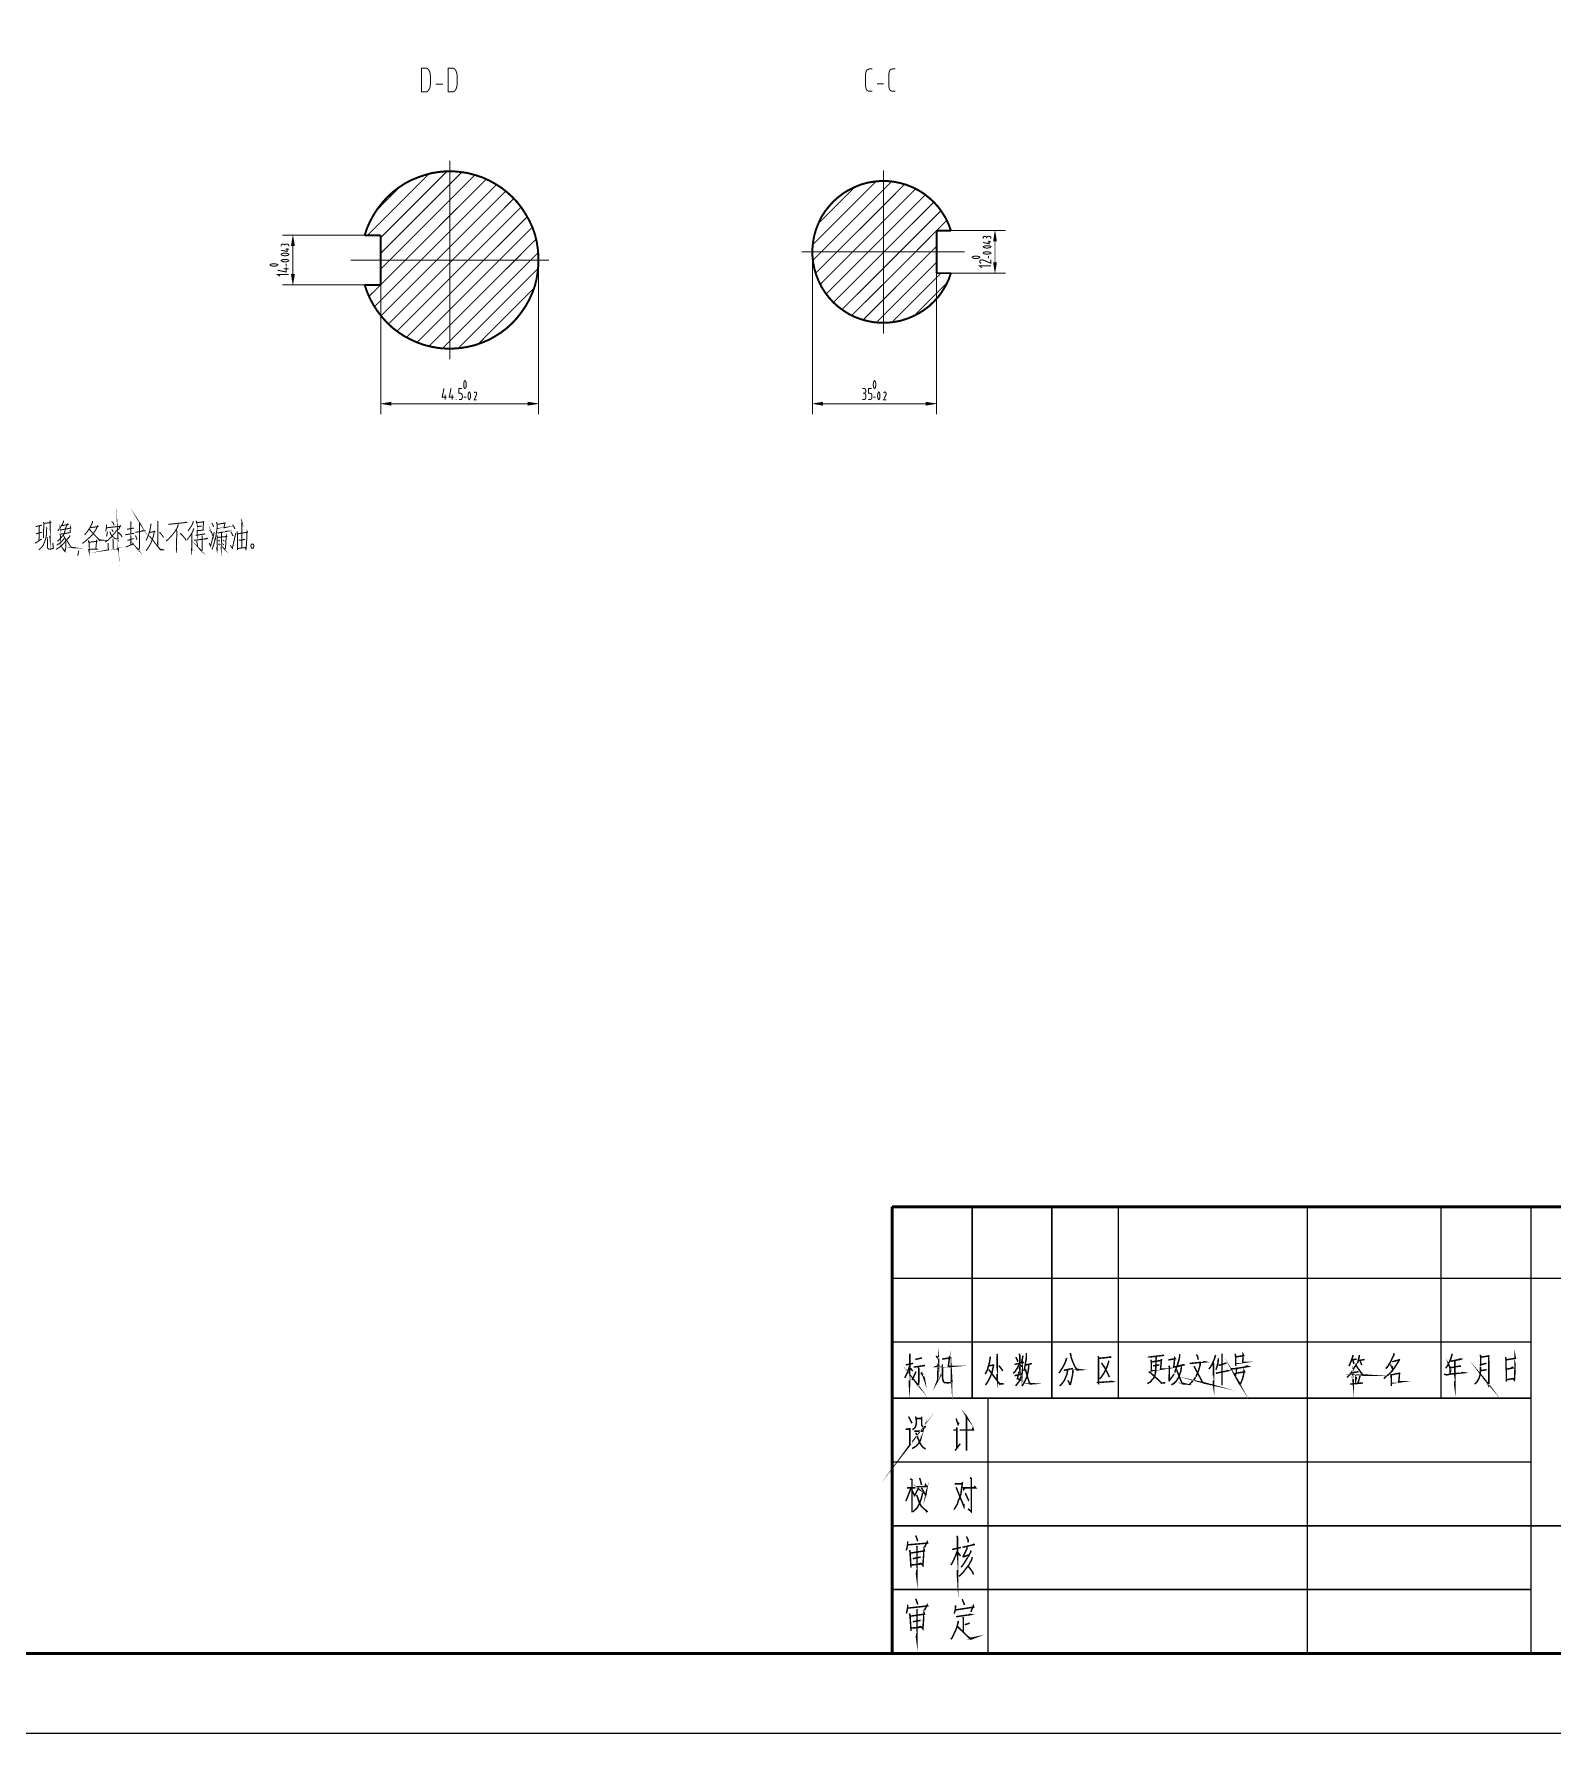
# Model space of a CAD drawing. Header units: millimetres. Extents: x -5 to 3318, y -968 to 297.
# Drawn here: x 889 to 1459, y -962 to -324 of the extents above; entities that cross this region are included whole.
import ezdxf

# ---------------------------------------------------------------- set-up
doc = ezdxf.new("R2010")
doc.units = ezdxf.units.MM
doc.header["$LTSCALE"] = 0.25
doc.layers.add('H', color=7, linetype='Continuous')
doc.layers.add('P', color=7, linetype='Continuous')

msp = doc.modelspace()

# ---------------------------------------------------------------- hatches: boundary and pattern name
at = {"layer": 'H', "linetype": 'Continuous'}
for points in [[(985.784, -403.745), (987.088, -403.745), (986.437, -399.738), (985.784, -403.745)], [(1249.231, -402.044), (1250.586, -402.044), (1249.884, -398.034), (1249.231, -402.044)], [(985.784, -414.366), (987.088, -414.366), (986.437, -418.374), (985.784, -414.366)], [(1249.231, -410.007), (1250.586, -410.007), (1249.884, -414.014), (1249.231, -410.007)], [(1023.357, -462.357), (1023.357, -463.657), (1019.35, -463.007), (1023.357, -462.357)], [(1074.602, -462.357), (1074.602, -463.657), (1078.661, -463.007), (1074.602, -462.357)], [(1185.362, -462.357), (1185.362, -463.657), (1181.355, -463.007), (1185.362, -462.357)], [(1223.935, -462.357), (1223.935, -463.657), (1227.942, -463.007), (1223.935, -462.357)]]:
    msp.add_hatch(color=3, dxfattribs=at).paths.add_polyline_path(points)

# ---------------------------------------------------------------- linework, layer by layer
at = {"layer": 'P', "color": 3}
for points, const_width in [([(0.935, -962.001), (1780.516, -962.001), (1780.516, 296.245), (0.935, 296.245), (0.935, -962.001)], 0.562), ([(75.775, -932.019), (1750.606, -932.019), (1750.606, 266.263), (75.775, 266.263), (75.775, -932.019)], 1.12), ([(1034.677, -345.937), (1036.18, -345.937), (1036.682, -345.886), (1037.083, -345.587), (1037.432, -345.136), (1037.733, -344.585), (1037.935, -343.932), (1037.983, -343.233), (1037.983, -339.726), (1037.935, -339.024), (1037.733, -338.374), (1037.432, -337.772), (1037.083, -337.32), (1036.682, -337.07), (1036.18, -336.971), (1034.677, -336.971), (1034.677, -345.937)], 0.375), ([(1044.646, -345.937), (1046.148, -345.937), (1046.651, -345.886), (1047.051, -345.587), (1047.503, -345.136), (1047.702, -344.585), (1047.952, -343.932), (1048.003, -343.233), (1048.003, -339.726), (1047.952, -339.024), (1047.702, -338.374), (1047.503, -337.772), (1047.051, -337.32), (1046.651, -337.07), (1046.148, -336.971), (1044.646, -336.971), (1044.646, -345.937)], 0.375), ([(1202.695, -337.32), (1202.294, -337.419), (1201.894, -337.672), (1201.542, -338.172), (1201.391, -338.774), (1201.292, -339.425)], 0.375), ([(1202.695, -337.32), (1203.797, -337.32)], 0.375), ([(1211.411, -337.32), (1211.01, -337.419), (1210.559, -337.672), (1210.258, -338.172), (1210.107, -338.774), (1210.008, -339.425)], 0.375), ([(1211.411, -337.32), (1212.513, -337.32)], 0.375), ([(1040.037, -342.98), (1042.692, -342.98)], 0.375), ([(1201.292, -343.582), (1201.292, -339.425)], 0.375), ([(1201.292, -343.582), (1201.391, -344.233), (1201.542, -344.835), (1201.894, -345.335), (1202.294, -345.587), (1202.695, -345.687)], 0.375), ([(1205.651, -342.932), (1208.153, -342.932)], 0.375), ([(1210.008, -343.582), (1210.008, -339.425)], 0.375), ([(1210.008, -343.582), (1210.107, -344.233), (1210.258, -344.835), (1210.559, -345.335), (1211.01, -345.587), (1211.411, -345.687)], 0.375), ([(1203.797, -345.687), (1202.695, -345.687)], 0.375), ([(1212.513, -345.687), (1211.411, -345.687)], 0.375), ([(1013.338, -418.374), (1014.238, -420.978), (1015.34, -423.483), (1016.643, -425.937), (1018.146, -428.243), (1019.85, -430.447), (1021.653, -432.449), (1023.655, -434.354), (1025.862, -436.056), (1028.114, -437.561), (1030.571, -438.861), (1033.124, -440.014), (1035.68, -440.915), (1038.335, -441.568), (1041.09, -442.068), (1043.794, -442.269), (1046.6, -442.269), (1049.355, -442.068), (1052.061, -441.616), (1054.765, -440.966), (1057.321, -440.066), (1059.874, -439.012), (1062.279, -437.66), (1064.634, -436.158), (1066.789, -434.505), (1068.843, -432.599), (1070.694, -430.546), (1072.347, -428.393), (1073.852, -426.138), (1075.204, -423.684), (1076.357, -421.128), (1077.258, -418.524), (1077.908, -415.92), (1078.308, -413.162), (1078.561, -410.459), (1078.561, -407.653), (1078.308, -404.898), (1077.908, -402.194), (1077.258, -399.488), (1076.357, -396.932), (1075.204, -394.379), (1073.852, -391.973), (1072.347, -389.619), (1070.694, -387.466), (1068.843, -385.461), (1066.789, -383.606), (1064.634, -381.905), (1062.279, -380.403), (1059.874, -379.099), (1057.321, -377.946), (1054.765, -377.145), (1052.061, -376.393), (1049.355, -375.992), (1046.6, -375.742), (1043.794, -375.742), (1041.09, -375.992), (1038.335, -376.444), (1035.68, -377.197), (1033.124, -378.097), (1030.571, -379.15), (1028.114, -380.502), (1025.862, -382.005), (1023.655, -383.757), (1021.653, -385.611), (1019.85, -387.665), (1018.146, -389.82), (1016.643, -392.175), (1015.34, -394.577), (1014.238, -397.082), (1013.338, -399.738)], 0.747), ([(1019.35, -400.641), (1044.245, -375.742)], 0.375), ([(1019.35, -406.5), (1045.296, -380.553), (1049.806, -376.043)], 0.375), ([(1045.296, -446.325), (1045.296, -371.735)], 0.375), ([(1208.005, -375.393), (1208.005, -436.658)], 0.375), ([(1014.44, -399.738), (1037.432, -376.694)], 0.375), ([(1017.495, -390.721), (1026.964, -381.204)], 0.375), ([(1045.296, -386.463), (1054.716, -377.094)], 0.375), ([(1045.296, -392.325), (1058.974, -378.699)], 0.375), ([(1045.296, -398.235), (1062.83, -380.752)], 0.375), ([(1233.352, -397.985), (1232.5, -395.679), (1231.45, -393.427), (1230.146, -391.323), (1228.743, -389.318), (1227.09, -387.466), (1225.287, -385.813), (1223.333, -384.208), (1221.28, -382.908), (1219.025, -381.755), (1216.77, -380.852), (1214.367, -380.15), (1211.962, -379.65), (1209.508, -379.4), (1207.003, -379.349), (1204.546, -379.599), (1202.093, -380), (1199.69, -380.653), (1197.384, -381.604), (1195.18, -382.655), (1193.076, -383.907), (1191.073, -385.41), (1189.219, -387.066), (1187.566, -388.917), (1186.064, -390.82), (1184.709, -392.924), (1183.658, -395.179), (1182.758, -397.434), (1182.056, -399.837), (1181.605, -402.342), (1181.355, -404.798), (1181.355, -407.252), (1181.605, -409.706), (1182.056, -412.111), (1182.758, -414.517), (1183.658, -416.82), (1184.709, -419.024), (1186.064, -421.128), (1187.566, -423.134), (1189.219, -424.937), (1191.073, -426.59), (1193.076, -428.041), (1195.18, -429.393), (1197.384, -430.447), (1199.69, -431.299), (1202.093, -431.949), (1204.546, -432.4), (1207.003, -432.599), (1209.508, -432.551), (1211.962, -432.298), (1214.367, -431.849), (1216.77, -431.097), (1219.025, -430.197), (1221.28, -429.044), (1223.333, -427.74), (1225.287, -426.238), (1227.09, -424.485), (1228.743, -422.682), (1230.146, -420.677), (1231.45, -418.524), (1232.5, -416.32), (1233.352, -413.966)], 0.747), ([(1181.454, -403.296), (1205.299, -379.449)], 0.375), ([(1183.559, -395.33), (1197.284, -381.604)], 0.375), ([(1184.661, -406), (1208.005, -382.706)], 0.375), ([(1208.005, -382.706), (1211.11, -379.551)], 0.375), ([(1208.005, -388.616), (1215.969, -380.602)], 0.375), ([(1208.005, -394.427), (1220.127, -382.306)], 0.375), ([(1019.35, -412.413), (1022.704, -409.056), (1045.296, -386.463)], 0.375), ([(1045.296, -404.145), (1066.238, -383.158)], 0.375), ([(1046.299, -409.056), (1069.291, -385.964)], 0.375), ([(1052.16, -409.056), (1071.998, -389.167)], 0.375), ([(1190.571, -406), (1208.005, -388.616)], 0.375), ([(1208.005, -400.34), (1223.733, -384.609)], 0.375), ([(1208.204, -406), (1226.94, -387.315)], 0.375), ([(1019.35, -418.323), (1028.617, -409.056), (1045.296, -392.325)], 0.375), ([(1058.071, -409.056), (1074.352, -392.774)], 0.375), ([(1196.432, -406), (1208.005, -394.427)], 0.375), ([(1214.117, -406), (1229.646, -390.471)], 0.375), ([(1227.942, -397.985), (1231.799, -394.129)], 0.375), ([(1013.338, -399.738), (982.43, -399.738)], 0.375), ([(985.736, -403.697), (987.088, -403.697), (986.386, -399.738), (985.736, -403.697)], 0.108), ([(1019.35, -399.738), (1013.338, -399.738)], 0.747), ([(1019.35, -418.374), (1019.35, -399.738)], 0.747), ([(1019.35, -424.184), (1034.476, -409.056), (1045.296, -398.235)], 0.375), ([(1063.932, -409.056), (1076.207, -396.733)], 0.375), ([(1069.845, -409.056), (1077.658, -401.192)], 0.375), ([(1202.343, -406), (1208.005, -400.34)], 0.375), ([(1208.005, -418.022), (1220.027, -406), (1227.942, -398.034)], 0.375), ([(1227.942, -413.966), (1227.942, -397.985)], 0.747), ([(1227.942, -397.985), (1233.352, -397.985)], 0.747), ([(1233.352, -397.985), (1253.84, -397.985)], 0.375), ([(1246.777, -400.641), (1246.627, -400.391), (1246.377, -400.189), (1246.076, -400.138), (1245.726, -400.189), (1245.474, -400.391), (1245.425, -400.641)], 0.375), ([(1245.425, -401.041), (1245.425, -400.641)], 0.375), ([(1245.425, -402.444), (1247.729, -402.944), (1247.729, -401.791)], 0.375), ([(1247.428, -400.138), (1247.078, -400.189), (1246.828, -400.391), (1246.777, -400.641)], 0.375), ([(1246.777, -400.641), (1246.777, -400.891)], 0.375), ([(1247.078, -402.143), (1248.382, -402.143)], 0.375), ([(1247.428, -400.138), (1247.729, -400.138)], 0.375), ([(1248.382, -400.641), (1248.28, -400.391), (1248.03, -400.189), (1247.729, -400.138)], 0.375), ([(1248.382, -400.641), (1248.382, -401.041)], 0.375), ([(1249.231, -401.993), (1250.534, -401.993), (1249.884, -397.985), (1249.231, -401.993)], 0.108), ([(1249.884, -401.993), (1249.884, -410.007)], 0.375), ([(982.129, -406.701), (981.978, -406.951), (982.129, -407.201)], 0.375), ([(983.282, -403.495), (983.231, -403.296), (982.981, -403.094), (982.629, -403.043), (982.328, -403.094), (982.078, -403.296), (981.978, -403.495)], 0.375), ([(981.978, -403.946), (981.978, -403.495)], 0.375), ([(981.978, -405.349), (984.233, -405.801), (984.233, -404.648)], 0.375), ([(984.784, -406.701), (984.131, -406.5), (983.481, -406.451), (982.779, -406.5), (982.129, -406.701)], 0.375), ([(982.129, -407.201), (982.779, -407.352), (983.481, -407.454), (984.131, -407.352), (984.784, -407.201)], 0.375), ([(983.932, -403.043), (983.631, -403.094), (983.381, -403.296), (983.282, -403.495)], 0.375), ([(983.631, -404.997), (984.884, -404.997)], 0.375), ([(983.932, -403.043), (984.233, -403.043)], 0.375), ([(984.884, -403.495), (984.833, -403.296), (984.583, -403.094), (984.233, -403.043)], 0.375), ([(984.784, -407.201), (984.884, -406.951), (984.784, -406.701)], 0.375), ([(984.884, -403.495), (984.884, -403.946)], 0.375), ([(986.386, -403.697), (986.386, -414.366)], 0.375), ([(1040.389, -409.056), (1045.296, -404.145)], 0.375), ([(1075.656, -409.056), (1078.51, -406.201)], 0.375), ([(1177.348, -406), (1234.605, -406)], 0.375), ([(1181.355, -406), (1181.355, -466.966)], 0.375), ([(1181.554, -409.155), (1184.661, -406)], 0.375), ([(1182.556, -413.966), (1190.571, -406)], 0.375), ([(1184.309, -418.172), (1196.432, -406)], 0.375), ([(1186.512, -421.779), (1202.343, -406)], 0.375), ([(1189.219, -424.937), (1208.005, -406.201)], 0.375), ([(1208.005, -406.201), (1208.204, -406)], 0.375), ([(1208.005, -412.111), (1214.117, -406)], 0.375), ([(1208.005, -423.883), (1225.838, -406)], 0.375), ([(1225.838, -406), (1227.942, -403.946)], 0.375), ([(1234.605, -406), (1238.561, -406)], 0.375), ([(1241.418, -407.803), (1241.268, -408.005), (1241.418, -408.204)], 0.375), ([(1244.073, -407.803), (1243.372, -407.604), (1242.719, -407.553), (1242.068, -407.604), (1241.418, -407.803)], 0.375), ([(1241.418, -408.204), (1242.068, -408.405), (1242.719, -408.454), (1243.372, -408.405), (1244.073, -408.204)], 0.375), ([(1244.073, -408.204), (1244.221, -408.005), (1244.073, -407.803)], 0.375), ([(1245.624, -403.895), (1245.425, -404.046), (1245.624, -404.296)], 0.375), ([(1245.624, -406.15), (1245.425, -406.4), (1245.624, -406.65)], 0.375), ([(1248.18, -403.895), (1247.578, -403.697), (1246.877, -403.645), (1246.226, -403.697), (1245.624, -403.895)], 0.375), ([(1245.624, -404.296), (1246.226, -404.497), (1246.877, -404.549), (1247.578, -404.497), (1248.18, -404.296)], 0.375), ([(1248.18, -406.15), (1247.578, -406), (1246.877, -405.949), (1246.226, -406), (1245.624, -406.15)], 0.375), ([(1245.624, -406.65), (1246.226, -406.752), (1246.877, -406.852), (1247.578, -406.752), (1248.18, -406.65)], 0.375), ([(1247.428, -408.454), (1247.428, -407.553)], 0.375), ([(1248.18, -404.296), (1248.382, -404.046), (1248.18, -403.895)], 0.375), ([(1248.18, -406.65), (1248.382, -406.4), (1248.18, -406.15)], 0.375), ([(977.971, -410.609), (977.821, -410.859), (977.971, -411.109)], 0.375), ([(980.575, -410.609), (979.973, -410.51), (979.323, -410.459), (978.57, -410.51), (977.971, -410.609)], 0.375), ([(977.971, -411.109), (978.57, -411.259), (979.323, -411.359), (979.973, -411.259), (980.575, -411.109)], 0.375), ([(984.833, -414.466), (980.627, -414.466), (981.578, -415.116)], 0.375), ([(980.575, -411.109), (980.777, -410.859), (980.575, -410.609)], 0.375), ([(980.627, -412.864), (983.932, -413.514), (983.932, -411.81)], 0.375), ([(982.129, -409.056), (981.978, -409.206), (982.129, -409.456)], 0.375), ([(984.784, -409.056), (984.131, -408.854), (983.481, -408.806), (982.779, -408.854), (982.129, -409.056)], 0.375), ([(982.129, -409.456), (982.779, -409.658), (983.481, -409.706), (984.131, -409.658), (984.784, -409.456)], 0.375), ([(982.981, -412.313), (984.833, -412.313)], 0.375), ([(983.932, -411.359), (983.932, -410.459)], 0.375), ([(984.784, -409.456), (984.884, -409.206), (984.784, -409.056)], 0.375), ([(985.736, -414.366), (987.088, -414.366), (986.386, -418.374), (985.736, -414.366)], 0.108), ([(1008.027, -409.056), (1082.568, -409.056)], 0.375), ([(1019.449, -429.995), (1040.389, -409.056)], 0.375), ([(1022.255, -433.051), (1045.296, -410.007)], 0.375), ([(1045.296, -410.007), (1046.299, -409.056)], 0.375), ([(1045.296, -415.92), (1052.16, -409.056)], 0.375), ([(1045.296, -421.779), (1058.071, -409.056)], 0.375), ([(1045.296, -427.641), (1063.932, -409.056)], 0.375), ([(1045.296, -433.502), (1069.845, -409.056)], 0.375), ([(1045.296, -439.412), (1075.656, -409.056)], 0.375), ([(1048.454, -442.167), (1078.459, -412.163)], 0.375), ([(1078.609, -409.056), (1078.609, -466.966)], 0.375), ([(1192.476, -427.641), (1208.005, -412.111)], 0.375), ([(1205.299, -432.5), (1208.005, -429.796), (1227.942, -409.857)], 0.375), ([(1211.161, -432.449), (1227.942, -415.667), (1229.646, -413.966)], 0.375), ([(1227.942, -413.966), (1233.352, -413.966)], 0.747), ([(1227.942, -413.966), (1227.942, -466.966)], 0.375), ([(1233.352, -413.966), (1253.84, -413.966)], 0.375), ([(1248.331, -411.259), (1244.122, -411.259), (1245.025, -411.961)], 0.375), ([(1245.474, -409.056), (1245.124, -409.005), (1244.775, -409.005), (1244.423, -409.107), (1244.173, -409.357), (1244.122, -409.607)], 0.375), ([(1244.122, -409.607), (1244.173, -409.908), (1244.423, -410.158), (1244.775, -410.257)], 0.375), ([(1245.474, -409.056), (1248.331, -410.257), (1248.331, -408.956)], 0.375), ([(1249.231, -410.007), (1250.534, -410.007), (1249.884, -413.966), (1249.231, -410.007)], 0.108), ([(1013.338, -418.374), (982.43, -418.374)], 0.375), ([(1019.35, -418.374), (1013.338, -418.374)], 0.747), ([(1014.939, -422.682), (1019.299, -418.374)], 0.375), ([(1019.35, -418.374), (1019.35, -466.966)], 0.375), ([(1025.411, -435.757), (1045.296, -415.92)], 0.375), ([(1055.918, -440.617), (1076.857, -419.626)], 0.375), ([(1196.131, -429.844), (1208.005, -418.022)], 0.375), ([(1219.527, -429.995), (1227.942, -421.529), (1231.95, -417.522)], 0.375), ([(1016.993, -426.539), (1019.35, -424.184)], 0.375), ([(1029.017, -438.061), (1045.296, -421.779)], 0.375), ([(1032.973, -439.963), (1045.296, -427.641)], 0.375), ([(1200.34, -431.548), (1208.005, -423.883)], 0.375), ([(1037.432, -441.417), (1045.296, -433.502)], 0.375), ([(1042.541, -442.218), (1045.296, -439.412)], 0.375), ([(1043.092, -457.196), (1042.442, -460.454), (1044.095, -460.454)], 0.375), ([(1043.595, -459.551), (1043.595, -461.405)], 0.375), ([(1045.748, -457.196), (1045.097, -460.454), (1046.699, -460.454)], 0.375), ([(1046.199, -459.551), (1046.199, -461.405)], 0.375), ([(1048.704, -461.405), (1049.355, -461.405), (1049.604, -461.354), (1049.806, -461.104), (1049.957, -460.803), (1050.008, -460.454), (1050.008, -460.051), (1049.957, -459.65), (1049.806, -459.349), (1049.604, -459.099), (1049.355, -459.051), (1048.704, -459.051), (1048.704, -457.196), (1049.906, -457.196)], 0.375), ([(1050.706, -454.493), (1050.559, -455.143), (1050.508, -455.794), (1050.559, -456.495), (1050.706, -457.145)], 0.375), ([(1051.209, -454.493), (1050.959, -454.291), (1050.706, -454.493)], 0.375), ([(1050.706, -457.145), (1050.959, -457.248), (1051.209, -457.145)], 0.375), ([(1051.209, -457.145), (1051.408, -456.495), (1051.459, -455.794), (1051.408, -455.143), (1051.209, -454.493)], 0.375), ([(1052.362, -458.699), (1052.16, -459.301), (1052.109, -460.051), (1052.16, -460.704), (1052.362, -461.303)], 0.375), ([(1052.811, -458.699), (1052.612, -458.548), (1052.362, -458.699)], 0.375), ([(1052.811, -461.303), (1053.012, -460.704), (1053.061, -460.051), (1053.012, -459.301), (1052.811, -458.699)], 0.375), ([(1055.316, -459.551), (1054.464, -461.454), (1055.367, -461.454)], 0.375), ([(1054.864, -458.548), (1054.614, -458.651), (1054.464, -459)], 0.375), ([(1055.316, -459.551), (1055.367, -459.202), (1055.316, -458.9), (1055.117, -458.651), (1054.864, -458.548)], 0.375), ([(1200.09, -457.196), (1200.792, -457.196)], 0.375), ([(1200.792, -459.051), (1200.389, -459.051)], 0.375), ([(1200.792, -459.051), (1200.991, -459), (1201.192, -458.75), (1201.391, -458.449), (1201.442, -458.1), (1201.391, -457.799), (1201.192, -457.498), (1200.991, -457.248), (1200.792, -457.196)], 0.375), ([(1201.442, -460.051), (1201.391, -459.65), (1201.192, -459.349), (1200.991, -459.099), (1200.792, -459.051)], 0.375), ([(1202.394, -461.405), (1203.044, -461.405), (1203.297, -461.354), (1203.547, -461.104), (1203.646, -460.803), (1203.697, -460.454), (1203.697, -460.051), (1203.646, -459.65), (1203.547, -459.349), (1203.297, -459.099), (1203.044, -459.051), (1202.394, -459.051), (1202.394, -457.196), (1203.547, -457.196)], 0.375), ([(1204.447, -454.493), (1204.248, -455.143), (1204.197, -455.794), (1204.248, -456.495), (1204.447, -457.145)], 0.375), ([(1204.899, -454.493), (1204.697, -454.291), (1204.447, -454.493)], 0.375), ([(1204.447, -457.145), (1204.697, -457.248), (1204.899, -457.145)], 0.375), ([(1204.899, -457.145), (1205.1, -456.495), (1205.148, -455.794), (1205.1, -455.143), (1204.899, -454.493)], 0.375), ([(1206.052, -458.699), (1205.901, -459.301), (1205.799, -460.051), (1205.901, -460.704), (1206.052, -461.303)], 0.375), ([(1206.5, -458.699), (1206.301, -458.548), (1206.052, -458.699)], 0.375), ([(1206.5, -461.303), (1206.651, -460.704), (1206.702, -460.051), (1206.651, -459.301), (1206.5, -458.699)], 0.375), ([(1209.005, -459.551), (1208.105, -461.454), (1209.056, -461.454)], 0.375), ([(1208.605, -458.548), (1208.304, -458.651), (1208.105, -459)], 0.375), ([(1209.005, -459.551), (1209.056, -459.202), (1209.005, -458.9), (1208.806, -458.651), (1208.605, -458.548)], 0.375), ([(1023.306, -462.306), (1023.306, -463.609), (1019.35, -462.956), (1023.306, -462.306)], 0.108), ([(1023.306, -462.956), (1074.602, -462.956)], 0.375), ([(1047.702, -461.405), (1047.702, -461.153)], 0.375), ([(1050.508, -460.502), (1051.459, -460.502)], 0.375), ([(1052.362, -461.303), (1052.612, -461.454), (1052.811, -461.303)], 0.375), ([(1074.602, -462.306), (1074.602, -463.609), (1078.609, -462.956), (1074.602, -462.306)], 0.108), ([(1185.311, -462.306), (1185.311, -463.609), (1181.355, -462.956), (1185.311, -462.306)], 0.108), ([(1223.935, -462.956), (1185.311, -462.956)], 0.375), ([(1200.792, -461.405), (1200.09, -461.405)], 0.375), ([(1200.792, -461.405), (1200.991, -461.354), (1201.192, -461.104), (1201.391, -460.803), (1201.442, -460.454)], 0.375), ([(1201.442, -460.051), (1201.442, -460.454)], 0.375), ([(1204.197, -460.502), (1205.1, -460.502)], 0.375), ([(1206.052, -461.303), (1206.301, -461.454), (1206.5, -461.303)], 0.375), ([(1223.935, -462.306), (1223.935, -463.609), (1227.942, -462.956), (1223.935, -462.306)], 0.108), ([(1211.239, -764.38), (1750.606, -764.38)], 1.12), ([(1211.239, -932.019), (1211.239, -764.38)], 1.12), ([(1241.298, -836.216), (1241.298, -764.38)], 0.562), ([(1271.203, -836.216), (1271.203, -764.38)], 0.562), ([(1296.15, -836.216), (1296.15, -764.38)], 0.562), ([(1367.087, -932.019), (1367.087, -764.38)], 0.562), ([(1417.278, -836.216), (1417.278, -764.38)], 0.562), ([(1451.018, -932.019), (1451.018, -764.38)], 0.562), ([(1211.239, -791.278), (1750.606, -791.278)], 0.562), ([(1211.239, -791.278), (1750.606, -791.278)], 0.562), ([(1211.239, -815.176), (1451.018, -815.176)], 0.562), ([(1216.428, -823.739), (1219.206, -823.138)], 0.562), ([(1217.928, -819.534), (1217.855, -829.754), (1217.778, -831.633), (1217.702, -830.58), (1217.778, -829.528)], 0.562), ([(1219.96, -821.711), (1222.511, -821.11)], 0.562), ([(1230.026, -821.562), (1233.034, -821.11), (1232.808, -820.812), (1232.356, -824.344), (1232.808, -824.344), (1230.175, -824.57)], 0.562), ([(1227.023, -824.57), (1228.748, -824.118), (1228.522, -823.815), (1228.373, -829.451), (1228.147, -830.052), (1229.651, -827.347)], 0.562), ([(1227.772, -820.433), (1228.599, -821.26), (1228.748, -821.562), (1228.748, -822.086), (1228.676, -821.413)], 0.562), ([(1230.103, -823.59), (1230.175, -825.017), (1230.175, -828.25), (1230.328, -829.375), (1230.477, -829.903), (1230.627, -830.129), (1230.929, -830.355), (1231.453, -830.427), (1232.13, -830.504), (1233.707, -830.278), (1233.557, -827.722), (1233.557, -830.278)], 0.562), ([(1248.135, -820.586), (1248.063, -821.26), (1247.76, -823.138), (1247.309, -824.493), (1247.083, -825.468), (1246.631, -826.444), (1246.257, -827.198)], 0.562), ([(1250.615, -819.607), (1250.768, -820.135), (1250.691, -820.586), (1250.691, -828.702), (1250.615, -828.173), (1250.691, -827.121)], 0.562), ([(1259.032, -823.364), (1258.504, -824.493), (1257.903, -825.468), (1257.379, -826.295), (1256.702, -826.895)], 0.562), ([(1257.226, -827.799), (1260.084, -827.121), (1260.157, -826.295), (1260.157, -826.67), (1259.782, -827.799), (1259.33, -829.077), (1258.883, -830.052), (1258.432, -830.58), (1257.903, -831.253), (1257.605, -831.556)], 0.562), ([(1257.226, -823.59), (1260.758, -822.763)], 0.562), ([(1257.678, -820.812), (1258.278, -821.864), (1258.432, -822.614)], 0.562), ([(1259.032, -819.534), (1259.181, -820.284), (1259.181, -825.545), (1259.032, -824.944), (1259.181, -824.344)], 0.562), ([(1260.31, -820.284), (1260.31, -820.736), (1259.782, -822.989)], 0.562), ([(1261.661, -819.308), (1261.661, -819.986), (1261.661, -821.034), (1261.435, -822.388), (1261.209, -823.815), (1260.983, -825.017), (1260.685, -826.069)], 0.562), ([(1261.286, -823.815), (1263.765, -823.215)], 0.562), ([(1276.767, -821.11), (1276.613, -821.788), (1276.162, -822.989), (1275.489, -824.344), (1274.735, -825.545), (1274.211, -826.371), (1273.836, -826.823)], 0.562), ([(1277.891, -819.458), (1278.266, -819.607), (1278.42, -820.736), (1278.867, -822.086), (1279.544, -823.666), (1280.371, -825.243), (1280.596, -825.617), (1281.725, -825.545), (1280.596, -825.396), (1280.371, -824.944)], 0.562), ([(1288.639, -820.361), (1288.712, -821.336), (1288.712, -830.58), (1288.486, -830.355), (1293.747, -829.98), (1293.445, -829.903), (1292.618, -830.052)], 0.562), ([(1288.937, -821.26), (1293.521, -820.812)], 0.562), ([(1292.618, -822.163), (1292.392, -822.989), (1292.171, -823.739), (1291.719, -824.944), (1291.268, -825.843), (1290.739, -826.895), (1290.066, -827.875), (1289.538, -828.625), (1289.163, -829)], 0.562), ([(1289.841, -822.989), (1290.514, -823.965), (1291.268, -825.093), (1291.945, -826.444), (1292.392, -827.347), (1292.771, -828.323)], 0.562), ([(1293.295, -820.736), (1292.546, -820.885)], 0.562), ([(1310.352, -820.586), (1310.28, -823.739), (1310.203, -825.319), (1310.127, -826.222), (1310.127, -826.67), (1309.978, -827.198), (1309.829, -827.799), (1309.675, -828.25), (1309.3, -828.851), (1309.002, -829.149), (1308.623, -829.528), (1308.401, -829.98), (1307.95, -830.278), (1307.498, -830.504), (1307.047, -830.806)], 0.562), ([(1307.273, -820.736), (1307.575, -820.885)], 0.562), ([(1307.724, -820.812), (1313.36, -820.135)], 0.562), ([(1308.401, -821.788), (1308.551, -822.691), (1308.551, -824.493), (1308.551, -826.222)], 0.562), ([(1308.474, -825.92), (1312.38, -825.319), (1312.005, -825.319), (1312.38, -821.562)], 0.562), ([(1312.231, -822.086), (1308.551, -822.614)], 0.562), ([(1313.134, -820.058), (1312.457, -820.284)], 0.562), ([(1314.936, -821.864), (1317.565, -821.413), (1317.343, -821.11), (1316.964, -824.493), (1317.343, -824.493), (1315.311, -824.944), (1315.239, -824.041), (1315.311, -825.093), (1315.239, -829.451)], 0.562), ([(1319.222, -819.607), (1319.145, -820.812), (1318.77, -822.388), (1318.242, -824.041), (1317.867, -825.093), (1317.565, -825.843), (1317.343, -826.597)], 0.562), ([(1322.975, -823.215), (1328.688, -822.614), (1328.313, -822.538), (1327.861, -822.691)], 0.562), ([(1326.886, -823.066), (1326.886, -823.666), (1326.511, -825.017), (1326.208, -826.069), (1325.757, -827.198), (1325.233, -828.173)], 0.562), ([(1325.458, -819.832), (1325.906, -820.586), (1326.059, -821.26), (1326.208, -821.788)], 0.562), ([(1332.671, -819.986), (1332.296, -821.26), (1331.844, -822.388), (1331.393, -823.364), (1330.869, -824.344), (1330.417, -824.944), (1330.191, -825.319)], 0.562), ([(1331.844, -822.691), (1331.921, -828.476), (1331.921, -830.129), (1331.921, -831.33), (1331.844, -830.729), (1331.921, -829.601)], 0.562), ([(1333.723, -821.26), (1333.574, -822.763), (1333.271, -824.118), (1332.969, -825.093), (1332.82, -825.617)], 0.562), ([(1333.723, -823.965), (1336.726, -823.066)], 0.562), ([(1335.001, -819.534), (1335.15, -819.986)], 0.562), ([(1335.073, -819.832), (1335.073, -831.407), (1335.073, -830.504), (1335.073, -829.077)], 0.562), ([(1336.428, -823.066), (1335.9, -823.292)], 0.562), ([(1341.838, -831.253), (1340.637, -829), (1341.838, -830.955)], 0.562), ([(1340.036, -819.534), (1340.185, -820.736), (1340.185, -824.118), (1340.185, -823.215), (1343.342, -822.763), (1342.814, -822.763), (1343.039, -820.361), (1343.039, -819.986), (1343.189, -820.284), (1342.741, -820.361), (1340.185, -820.736)], 0.562), ([(1384.217, -819.986), (1384.144, -820.586), (1383.616, -822.086), (1383.164, -823.215), (1382.713, -824.19)], 0.562), ([(1383.693, -821.864), (1385.571, -821.562)], 0.562), ([(1384.144, -821.937), (1384.592, -823.364)], 0.562), ([(1385.495, -823.138), (1385.418, -823.666), (1384.293, -825.396)], 0.562), ([(1386.624, -819.986), (1386.624, -820.433), (1385.946, -823.138)], 0.562), ([(1386.172, -822.163), (1388.575, -821.711)], 0.562), ([(1386.922, -822.312), (1387.522, -823.815)], 0.562), ([(1399.621, -819.308), (1399.548, -820.058), (1398.794, -821.562), (1398.343, -822.614), (1397.819, -823.364), (1397.218, -824.416), (1396.541, -825.093)], 0.562), ([(1401.725, -821.562), (1401.201, -822.614), (1400.524, -823.666), (1399.996, -824.493), (1399.395, -825.396), (1398.645, -826.295), (1397.819, -827.121), (1396.992, -827.875)], 0.562), ([(1398.943, -822.538), (1401.874, -821.788)], 0.562), ([(1419.008, -824.944), (1419.383, -824.493), (1419.758, -823.965), (1419.984, -823.292), (1420.358, -822.691), (1420.738, -821.864), (1421.036, -821.11), (1421.189, -820.586), (1421.262, -820.284), (1421.487, -819.534)], 0.562), ([(1424.721, -824.19), (1424.192, -824.19), (1420.584, -824.868), (1420.286, -823.965), (1420.584, -824.493), (1420.738, -827.121)], 0.562), ([(1420.887, -822.388), (1424.269, -821.711), (1424.721, -821.562), (1424.342, -821.485), (1423.967, -821.788)], 0.562), ([(1422.463, -822.086), (1422.463, -831.705), (1422.39, -831.181), (1422.463, -829.754)], 0.562), ([(1434.336, -830.052), (1433.884, -829.451), (1435.162, -830.955)], 0.562), ([(1432.082, -824.118), (1432.159, -822.691), (1432.159, -820.885), (1432.01, -819.909), (1432.159, -820.885), (1435.162, -820.361)], 0.562), ([(1432.159, -823.666), (1434.336, -823.138)], 0.562), ([(1435.162, -820.433), (1435.239, -830.504), (1435.09, -831.33), (1434.787, -830.58), (1434.336, -830.129)], 0.562), ([(1435.162, -820.058), (1435.315, -820.361)], 0.562), ([(1441.475, -820.812), (1441.624, -821.788), (1441.624, -823.965), (1441.778, -826.222), (1441.778, -828.024), (1441.778, -830.052), (1441.778, -829.375), (1444.257, -828.851), (1444.781, -829.451), (1444.93, -828.625), (1444.93, -827.496), (1445.007, -825.243), (1445.084, -822.84), (1445.084, -820.885), (1445.156, -821.26), (1441.624, -821.864)], 0.562), ([(1221.084, -824.57), (1221.31, -825.243), (1221.31, -830.052), (1221.161, -831.181), (1221.084, -831.556), (1219.96, -829.98), (1221.084, -831.33)], 0.562), ([(1217.928, -823.815), (1217.553, -825.017), (1217.101, -826.371), (1216.5, -827.649), (1215.976, -828.625)], 0.562), ([(1218.004, -824.868), (1219.056, -826.069)], 0.562), ([(1220.181, -826.222), (1220.109, -826.597), (1218.754, -829.451)], 0.562), ([(1219.355, -824.57), (1223.64, -823.965)], 0.562), ([(1222.06, -826.597), (1223.265, -828.476), (1223.414, -829.302), (1222.963, -828.024)], 0.562), ([(1249.413, -823.59), (1249.264, -824.416), (1248.962, -825.617), (1248.813, -826.444), (1248.361, -827.573), (1248.063, -828.323), (1247.535, -829.375), (1247.16, -830.129), (1246.631, -830.806), (1246.333, -831.33)], 0.562), ([(1247.535, -824.118), (1249.562, -823.739)], 0.562), ([(1247.535, -825.468), (1251.667, -830.955), (1253.171, -830.879)], 0.562), ([(1251.292, -823.965), (1252.493, -825.468), (1252.719, -826.069)], 0.562), ([(1258.956, -826.222), (1258.278, -828.928), (1258.73, -829.077), (1259.258, -829.302), (1259.782, -829.528), (1260.383, -829.98)], 0.562), ([(1259.181, -823.666), (1259.931, -824.19), (1260.31, -824.642)], 0.562), ([(1262.564, -823.815), (1262.415, -825.468), (1262.189, -826.67), (1262.036, -827.649), (1261.737, -828.476), (1261.209, -829.601), (1260.758, -830.504), (1260.234, -831.33), (1259.859, -831.705)], 0.562), ([(1261.286, -825.319), (1261.963, -828.024), (1262.415, -829.302), (1262.862, -830.58), (1263.015, -830.879), (1263.991, -830.806), (1263.015, -830.729), (1262.636, -830.129)], 0.562), ([(1277.065, -825.545), (1277.065, -826.222), (1276.839, -827.347), (1276.464, -828.25), (1275.94, -829.528), (1275.263, -830.427), (1274.662, -831.181), (1274.134, -831.633)], 0.562), ([(1275.714, -825.771), (1279.169, -825.093)], 0.562), ([(1277.968, -831.33), (1277.666, -830.355), (1277.214, -829.528)], 0.562), ([(1279.169, -825.243), (1279.02, -827.347), (1278.718, -828.702), (1278.42, -830.129), (1278.117, -831.181)], 0.562), ([(1307.575, -826.444), (1307.95, -826.444), (1309.228, -827.573), (1310.203, -828.476), (1311.179, -829.375), (1312.457, -830.58), (1313.812, -830.427), (1312.457, -830.58), (1312.005, -830.278)], 0.562), ([(1309.228, -824.118), (1311.554, -823.739)], 0.562), ([(1315.085, -829.903), (1317.117, -827.198)], 0.562), ([(1319.822, -824.041), (1319.822, -824.57), (1319.597, -826.222), (1319.294, -827.049), (1318.996, -827.799), (1318.77, -828.476), (1318.319, -829.149), (1317.867, -829.903), (1317.343, -830.355), (1316.892, -830.806), (1316.44, -830.955), (1316.065, -831.253)], 0.562), ([(1318.016, -825.545), (1320.121, -830.806), (1321.25, -830.879), (1320.121, -830.58), (1319.822, -830.052)], 0.562), ([(1318.242, -824.19), (1321.1, -823.666)], 0.562), ([(1324.406, -824.344), (1324.704, -824.493), (1327.861, -830.427), (1329.216, -830.729), (1327.861, -830.355), (1327.41, -829.754)], 0.562), ([(1320.798, -823.59), (1320.27, -823.739)], 0.562), ([(1325.156, -828.323), (1324.781, -828.928), (1324.33, -829.528), (1323.729, -830.129), (1323.201, -830.729), (1322.6, -831.253)], 0.562), ([(1332.747, -826.895), (1337.331, -825.92), (1336.952, -825.843), (1336.428, -826.222)], 0.562), ([(1338.23, -825.243), (1339.056, -825.243), (1340.786, -825.017), (1344.918, -824.344), (1344.467, -824.19), (1343.789, -824.416)], 0.562), ([(1340.637, -825.017), (1340.185, -827.347), (1340.109, -826.895), (1343.568, -826.371), (1343.342, -825.92), (1343.342, -826.371), (1343.039, -828.024), (1342.741, -829.077), (1342.362, -829.98), (1342.136, -830.58), (1341.911, -831.181)], 0.562), ([(1385.269, -823.815), (1387.897, -827.573), (1389.026, -827.573), (1387.897, -827.496), (1387.373, -826.746)], 0.562), ([(1384.293, -825.545), (1383.765, -826.444), (1382.866, -827.573), (1382.415, -828.024), (1381.963, -828.476)], 0.562), ([(1383.918, -828.024), (1384.293, -829.302), (1384.293, -829.903), (1384.217, -829.077)], 0.562), ([(1386.321, -826.295), (1384.217, -826.67)], 0.562), ([(1385.192, -827.198), (1385.495, -828.702), (1385.269, -829.451), (1385.269, -828.323)], 0.562), ([(1386.849, -827.347), (1386.849, -828.024), (1386.023, -830.729)], 0.562), ([(1396.843, -828.024), (1396.315, -828.323), (1395.863, -828.928)], 0.562), ([(1398.645, -830.58), (1401.802, -830.129), (1401.423, -830.129), (1401.725, -826.597)], 0.562), ([(1398.194, -823.59), (1398.943, -824.416), (1398.943, -824.944), (1398.645, -824.19)], 0.562), ([(1398.496, -827.198), (1398.645, -829.601), (1398.645, -829.98), (1398.645, -831.705), (1398.645, -830.879)], 0.562), ([(1401.725, -826.823), (1398.569, -827.496)], 0.562), ([(1418.407, -827.198), (1419.383, -827.496), (1420.738, -827.198), (1425.769, -826.67), (1425.394, -826.597), (1424.721, -826.746)], 0.562), ([(1429.905, -830.955), (1430.28, -830.58), (1430.655, -830.278), (1431.106, -829.528), (1431.558, -828.702), (1431.856, -827.722), (1432.01, -826.746), (1432.082, -825.617), (1432.082, -824.344)], 0.562), ([(1434.412, -825.545), (1432.01, -825.92)], 0.562), ([(1441.778, -825.396), (1444.257, -824.868), (1444.031, -824.642), (1443.431, -825.093)], 0.562), ([(1253.094, -830.879), (1251.743, -830.806), (1251.066, -830.129)], 0.562), ([(1383.164, -830.955), (1387.974, -830.504)], 0.562), ([(1387.748, -830.504), (1386.998, -830.58)], 0.562), ([(1216.351, -847.863), (1217.928, -847.863), (1217.928, -847.412), (1217.928, -853.797), (1217.327, -854.624), (1218.907, -852.596)], 0.562), ([(1451.018, -836.216), (1211.239, -836.216)], 0.562), ([(1238.742, -842.675), (1239.496, -843.654), (1239.193, -843.126), (1239.193, -855.902)], 0.562), ([(1247.232, -932.019), (1247.232, -836.216)], 0.562), ([(1217.476, -843.126), (1218.754, -845.682)], 0.562), ([(1219.657, -848.613), (1222.737, -848.613), (1222.963, -848.085), (1222.439, -849.891), (1221.911, -851.919), (1221.161, -853.346), (1220.181, -854.326), (1218.754, -855.152)], 0.562), ([(1220.032, -843.126), (1220.258, -843.88), (1220.407, -845.158), (1220.258, -846.21), (1219.96, -847.186), (1218.907, -848.085)], 0.562), ([(1220.407, -843.88), (1222.362, -843.88), (1222.362, -843.126), (1222.362, -846.134), (1222.511, -846.658), (1222.963, -846.96), (1224.015, -846.96)], 0.562), ([(1234.235, -848.161), (1235.585, -848.161), (1235.585, -847.186), (1235.585, -855.075)], 0.562), ([(1235.287, -843.88), (1236.037, -846.134), (1236.263, -845.682), (1235.739, -845.231)], 0.562), ([(1236.637, -848.161), (1241.822, -848.161), (1241.6, -847.484), (1241.298, -848.161)], 0.562), ([(1220.181, -849.214), (1220.56, -850.117), (1220.935, -851.169), (1221.612, -852.822), (1222.213, -853.874), (1222.963, -854.773), (1223.866, -855.301)], 0.562), ([(1234.912, -855.902), (1236.791, -853.346)], 0.562), ([(1451.018, -860.183), (1211.239, -860.183)], 0.562), ([(1218.754, -866.646), (1218.754, -879.119), (1218.754, -869.879), (1216.803, -869.879), (1220.032, -869.879)], 0.562), ([(1218.004, -866.496), (1218.907, -866.871)], 0.562), ([(1221.612, -866.194), (1222.362, -868.827)], 0.562), ([(1222.286, -869.879), (1223.789, -872.584), (1224.015, -871.83), (1223.789, -873.185)], 0.562), ([(1237.69, -867.698), (1237.315, -870.48), (1237.166, -871.681), (1237.089, -872.209), (1236.791, -873.108), (1236.412, -874.088), (1236.037, -874.914), (1235.811, -875.89), (1235.436, -876.49), (1235.061, -877.168), (1234.461, -878.067)], 0.562), ([(1240.471, -865.972), (1240.995, -866.42), (1240.995, -878.893), (1239.794, -877.768)], 0.562), ([(1218.379, -869.951), (1216.428, -874.914)], 0.562), ([(1218.754, -870.931), (1219.657, -872.584)], 0.562), ([(1222.737, -871.83), (1222.213, -873.934), (1221.536, -875.813), (1220.633, -877.466), (1219.056, -878.893)], 0.562), ([(1220.633, -869.879), (1221.387, -870.403), (1221.084, -870.105), (1219.58, -873.108)], 0.562), ([(1220.109, -869.427), (1224.164, -869.427), (1223.789, -868.678), (1223.564, -869.125)], 0.562), ([(1220.484, -872.584), (1220.935, -873.785), (1221.459, -875.361), (1222.213, -876.793), (1223.338, -877.841), (1224.318, -878.595)], 0.562), ([(1234.686, -868.375), (1237.617, -868.375)], 0.562), ([(1235.287, -869.653), (1238.218, -876.865), (1238.29, -875.89)], 0.562), ([(1238.593, -869.951), (1238.141, -870.48), (1238.069, -869.879), (1242.653, -869.879), (1242.273, -869.427), (1242.048, -869.951)], 0.562), ([(1238.742, -871.83), (1239.871, -874.386), (1240.02, -873.934)], 0.562), ([(1224.616, -878.595), (1224.015, -879.046)], 0.562), ([(1451.018, -884.154), (1211.239, -884.154)], 0.562), ([(1451.018, -884.154), (1750.606, -884.154)], 0.562), ([(1217.101, -889.939), (1217.101, -890.991), (1216.952, -891.971), (1216.803, -892.721), (1216.577, -893.398)], 0.562), ([(1217.101, -891.294), (1224.616, -890.617), (1224.467, -890.165), (1223.414, -892.197)], 0.562), ([(1217.855, -893.245), (1218.004, -894.374), (1218.379, -899.861), (1218.307, -898.881), (1222.439, -898.434), (1221.987, -898.208), (1221.012, -898.506)], 0.562), ([(1222.439, -898.434), (1222.814, -899.034), (1223.265, -893.023), (1223.414, -893.547), (1218.23, -894.374)], 0.562), ([(1220.109, -887.762), (1220.633, -889.04), (1220.858, -889.939)], 0.562), ([(1220.484, -891.669), (1220.633, -891.971), (1220.56, -903.316), (1220.407, -902.114), (1220.56, -900.76)], 0.562), ([(1235.888, -893.173), (1235.138, -895.2), (1234.537, -896.627), (1234.009, -897.756), (1233.332, -898.881)], 0.562), ([(1237.089, -892.269), (1233.783, -893.023)], 0.562), ([(1235.513, -887.911), (1235.888, -888.512)], 0.562), ([(1235.811, -888.44), (1235.811, -903.09), (1235.739, -902.038), (1235.811, -900.76)], 0.562), ([(1237.69, -892.197), (1242.35, -891.145)], 0.562), ([(1239.419, -892.044), (1239.343, -892.721), (1237.843, -895.801)], 0.562), ([(1239.117, -888.137), (1239.794, -889.415), (1239.794, -889.939), (1239.794, -890.318)], 0.562), ([(1240.846, -893.398), (1240.774, -893.999), (1239.794, -895.878)], 0.562), ([(1242.124, -890.991), (1241.375, -891.366)], 0.562), ([(1219.056, -896.478), (1221.987, -895.878)], 0.562), ([(1235.888, -893.999), (1236.94, -895.503)], 0.562), ([(1241.375, -895.878), (1241.149, -896.777), (1240.097, -898.809), (1239.117, -900.01), (1238.069, -901.437), (1237.166, -902.413), (1236.339, -903.09)], 0.562), ([(1239.645, -895.95), (1238.895, -897.228), (1238.069, -898.506), (1237.166, -899.707)], 0.562), ([(1237.69, -895.878), (1240.322, -894.975)], 0.562), ([(1239.794, -899.26), (1241.447, -901.437), (1241.822, -902.413), (1241.298, -901.139)], 0.562), ([(1451.018, -908.048), (1211.239, -908.048)], 0.562), ([(1220.109, -911.508), (1220.633, -912.786), (1220.858, -913.684)], 0.562), ([(1237.541, -911.733), (1238.069, -912.858), (1238.29, -913.459), (1238.29, -913.838)], 0.562), ([(1217.101, -913.684), (1217.101, -914.737), (1216.952, -915.64), (1216.803, -916.466), (1216.577, -917.067)], 0.562), ([(1217.101, -915.039), (1224.616, -914.213), (1224.467, -913.838), (1223.414, -915.789)], 0.562), ([(1217.855, -916.99), (1218.004, -918.042), (1218.379, -923.606), (1218.307, -922.554), (1222.439, -922.175), (1221.987, -921.953), (1221.012, -922.251)], 0.562), ([(1222.439, -922.175), (1222.814, -922.78), (1223.265, -916.764), (1223.414, -917.293), (1218.23, -918.042)], 0.562), ([(1220.484, -915.414), (1220.633, -915.64), (1220.56, -926.984), (1220.407, -925.86), (1220.56, -924.505)], 0.562), ([(1235.061, -913.987), (1235.061, -914.813), (1234.985, -915.491), (1234.912, -916.091), (1234.686, -916.764), (1234.537, -917.067)], 0.562), ([(1235.061, -915.712), (1241.899, -914.664), (1241.749, -914.213), (1240.846, -916.466)], 0.562), ([(1235.287, -918.268), (1240.774, -917.442), (1240.395, -917.369), (1239.568, -917.744)], 0.562), ([(1237.843, -918.345), (1237.992, -919.022), (1237.992, -924.432)], 0.562), ([(1219.056, -920.147), (1221.987, -919.623)], 0.562), ([(1236.037, -919.921), (1236.037, -920.522), (1235.585, -922.175), (1235.061, -923.529), (1234.461, -924.731), (1234.009, -925.783), (1233.332, -926.758)], 0.562), ([(1235.811, -921.953), (1240.697, -926.686), (1242.499, -926.009), (1240.697, -926.384), (1240.02, -926.009)], 0.562), ([(1238.516, -921.276), (1240.395, -920.675)], 0.562), ([(1240.097, -920.598), (1239.794, -920.901)], 0.562), ([(1211.239, -932.019), (1750.606, -932.019)], 1.12)]:
    msp.add_lwpolyline(points, dxfattribs=dict(at, const_width=const_width))
at = {"layer": 'P', "color": 6, "const_width": 0.375}
for points in [[(917.757, -510.997), (918.007, -511.849), (918.36, -512.349), (918.76, -512.852), (919.311, -513.352), (919.91, -513.704), (920.512, -513.752), (920.813, -513.903), (920.714, -512.5), (920.762, -513.752)], [(928.578, -507.141), (928.927, -507.743), (928.828, -507.592), (928.828, -515.908), (928.828, -516.658), (928.777, -517.311), (928.626, -517.66), (928.527, -518.061), (927.575, -516.859), (928.527, -517.862)], [(892.26, -508.544), (889.906, -509.095)], [(894.012, -509.646), (893.961, -510.997), (893.913, -512.202), (893.762, -513.153), (893.663, -513.553), (893.41, -514.255), (893.112, -515.107), (892.76, -516.007), (892.209, -516.76), (891.607, -517.359), (891.008, -517.862)], [(891.257, -508.893), (891.107, -514.354)], [(892.811, -507.342), (892.91, -507.993), (892.859, -510.597), (892.859, -513.403), (892.859, -513.002), (892.859, -512.202)], [(893.01, -507.893), (895.515, -507.541), (895.316, -507.192), (895.265, -507.692), (895.265, -512.349), (895.265, -513.553), (895.214, -513.002), (895.265, -512.4)], [(893.913, -509.396), (894.112, -509.646)], [(899.672, -508.794), (902.078, -508.243), (901.927, -508.041), (901.024, -509.796), (900.976, -510.097), (900.877, -510.748), (900.726, -511.148), (900.575, -511.648), (900.374, -512.15), (899.973, -512.551), (899.522, -513.153), (899.121, -513.602), (898.772, -514.005), (898.321, -514.354), (898.019, -514.556)], [(900.326, -506.84), (900.274, -507.391), (899.922, -508.192), (899.474, -508.794), (899.121, -509.444), (898.772, -509.896), (898.17, -510.748)], [(898.923, -509.896), (899.073, -510.398), (899.073, -511.199), (899.121, -512.349), (899.073, -511.949), (902.779, -511.35), (902.978, -509.396), (903.029, -509.646), (899.022, -510.398)], [(910.544, -509.444), (913.299, -509.095), (913.049, -508.794), (912.648, -509.896), (912.146, -510.748), (911.697, -511.35), (911.095, -512.15), (910.294, -513.002), (909.442, -513.752), (908.439, -514.604), (907.837, -515.107), (907.338, -515.405)], [(911.245, -506.99), (911.194, -507.541), (910.643, -508.694), (910.192, -509.546), (909.592, -510.446), (909.042, -511.298), (908.238, -512.15)], [(910.041, -510.145), (910.342, -510.446), (913.85, -514.255), (915.102, -514.204), (913.799, -514.053), (913.148, -513.403)], [(920.362, -510.398), (919.561, -511.5), (918.911, -512.202), (918.308, -513.002), (917.456, -513.704), (916.905, -514.255), (916.454, -514.556), (915.903, -514.905)], [(916.505, -508.393), (916.454, -509.444), (916.255, -510.446), (916.153, -510.847)], [(916.505, -509.546), (921.714, -508.944), (921.614, -508.794), (920.964, -510.296)], [(918.408, -507.192), (919.01, -507.743), (919.16, -508.192), (919.209, -508.595)], [(918.408, -510.097), (918.859, -510.748), (918.911, -511.148)], [(924.119, -510.097), (926.723, -509.646)], [(925.471, -507.192), (925.772, -507.592)], [(925.621, -507.541), (925.573, -511.798)], [(927.325, -511.199), (927.575, -511.199), (930.33, -510.648), (929.879, -510.597), (929.58, -510.748)], [(933.187, -507.993), (933.085, -508.544), (932.787, -510.398), (932.383, -511.648), (932.085, -512.551), (931.634, -513.553), (931.282, -514.255)], [(932.534, -511.298), (934.59, -510.949), (934.389, -510.748), (934.289, -511.6), (934.036, -512.801), (933.738, -513.553), (933.386, -514.556), (933.037, -515.405), (932.534, -516.308), (932.134, -517.01), (931.634, -517.66), (931.333, -518.163)], [(935.59, -507.041), (935.791, -507.541), (935.74, -507.993), (935.692, -515.658), (935.59, -515.206), (935.74, -514.204)], [(943.406, -508.192), (943.053, -509.396), (942.355, -510.597), (941.503, -511.849), (940.85, -512.551), (940.049, -513.403), (939.447, -514.005), (938.796, -514.556)], [(939.699, -508.243), (946.41, -507.541), (946.211, -507.391), (945.459, -507.692)], [(942.755, -510.296), (942.803, -510.847), (942.755, -517.51), (942.704, -517.862), (942.653, -517.209), (942.755, -516.609)], [(949.267, -509.745), (949.117, -510.145), (948.614, -511.298), (947.813, -512.551), (947.214, -513.403), (946.66, -514.053)], [(949.017, -507.041), (948.966, -507.592), (948.515, -508.544), (947.913, -509.444), (947.262, -510.446), (946.961, -510.748)], [(950.119, -506.84), (950.267, -507.592), (950.469, -508.893), (950.469, -510.097), (950.469, -510.847), (950.469, -511.199), (950.417, -510.648), (952.874, -510.398)], [(952.973, -507.041), (952.823, -507.342), (950.267, -507.592)], [(950.469, -509.095), (952.121, -508.893)], [(952.672, -510.398), (952.874, -506.99)], [(955.078, -510.446), (955.629, -510.748), (955.828, -511.148), (955.978, -511.6), (955.629, -510.847)], [(955.93, -507.743), (956.481, -508.595), (956.631, -509.245), (956.481, -508.544)], [(957.733, -507.342), (957.983, -508.342), (957.932, -509.796), (957.733, -511.148), (957.481, -512.801), (957.182, -514.204), (956.782, -515.456), (956.529, -516.459), (956.029, -517.66)], [(958.034, -508.243), (960.94, -507.743), (960.988, -507.541), (960.536, -509.546), (960.94, -509.444), (957.932, -509.896)], [(963.743, -508.393), (964.345, -509.194), (964.444, -509.646), (964.694, -509.995)], [(965.498, -510.847), (965.546, -511.798), (965.648, -514.905), (965.648, -516.959), (965.648, -517.862), (965.648, -517.311), (968.503, -516.959), (968.804, -517.66), (968.903, -516.609), (969.105, -513.602), (969.105, -513.352), (969.204, -510.847), (969.355, -511.199), (965.597, -511.798)], [(967.151, -507.342), (967.35, -507.743), (967.301, -507.541), (967.301, -517.01)], [(889.553, -515.107), (889.854, -515.255), (890.056, -515.107), (892.158, -513.704)], [(890.005, -511.798), (892.26, -511.199)], [(894.262, -513.153), (894.362, -513.553)], [(894.313, -513.704), (894.262, -516.007), (894.313, -516.609), (894.362, -517.16), (894.563, -517.359), (894.714, -517.51), (895.165, -517.612), (896.117, -517.359), (896.367, -517.311), (896.517, -517.16), (896.315, -515.255), (896.466, -517.16), (896.315, -517.311)], [(901.126, -514.405), (900.524, -515.255), (900.025, -515.757), (899.371, -516.408), (898.82, -516.859), (898.221, -517.209), (897.52, -517.66)], [(900.675, -513.352), (900.073, -514.204), (899.522, -514.704), (899.022, -515.255), (898.522, -515.556), (897.821, -516.007)], [(900.223, -512.4), (900.575, -512.852), (900.726, -513.201), (901.024, -513.752), (901.126, -514.556), (901.175, -515.255), (901.175, -516.007), (901.175, -516.76), (901.126, -517.311), (901.024, -517.811), (900.877, -518.163), (900.726, -518.362), (899.973, -517.209), (900.825, -518.163), (900.976, -517.811)], [(901.527, -514.204), (903.231, -516.959), (904.282, -517.01), (903.279, -516.859), (902.828, -516.408)], [(902.728, -512.349), (902.68, -512.801), (901.175, -514.354)], [(909.641, -514.255), (909.894, -515.107), (909.894, -518.362), (909.743, -517.66), (912.847, -517.51), (912.447, -517.359), (912.748, -514.354), (912.949, -514.604), (909.842, -514.956)], [(917.056, -515.255), (917.107, -515.658), (917.155, -517.811), (916.905, -517.862), (920.762, -517.311)], [(916.806, -510.997), (916.656, -511.949), (916.556, -512.4), (916.454, -512.801)], [(918.76, -513.704), (919.01, -514.255), (918.911, -517.51)], [(920.862, -514.704), (920.862, -515.255), (920.714, -517.961)], [(920.862, -511.199), (921.614, -511.949), (922.015, -512.4), (922.165, -512.801), (922.216, -513.153)], [(923.517, -512.15), (926.874, -511.6)], [(923.668, -516.76), (926.723, -515.556)], [(924.27, -514.255), (926.675, -513.602)], [(925.471, -512.349), (925.573, -512.701), (925.573, -516.007)], [(927.325, -512.4), (927.777, -513.602), (927.876, -514.053)], [(932.534, -512.551), (936.692, -517.862), (938.197, -517.811)], [(938.146, -517.811), (936.743, -517.66), (936.041, -517.01)], [(936.342, -511.148), (937.495, -512.551), (937.845, -513.153)], [(946.26, -514.354), (946.061, -513.752), (945.058, -512.5), (944.158, -511.6)], [(952.272, -512.4), (952.371, -512.801), (952.371, -515.456), (952.371, -517.16), (952.272, -518.163), (952.221, -518.413), (951.119, -517.16), (952.221, -518.211)], [(948.464, -511.798), (948.464, -517.66), (948.415, -518.211), (948.364, -517.612), (948.415, -516.859)], [(949.267, -514.255), (954.325, -513.602), (954.127, -513.403), (953.524, -513.704)], [(949.918, -512.4), (953.473, -511.798)], [(950.219, -514.556), (950.52, -515.456), (950.568, -516.007), (950.568, -516.459)], [(954.979, -515.255), (955.529, -516.408), (956.881, -511.148)], [(958.034, -513.403), (957.932, -517.811), (957.833, -517.209), (957.932, -516.609)], [(957.932, -512.4), (958.034, -513.201)], [(958.034, -513.153), (961.59, -512.801), (961.44, -512.4), (961.34, -513.051), (961.238, -515.658), (961.087, -516.859), (960.988, -517.612), (960.94, -517.862), (960.238, -516.959), (960.94, -517.66)], [(958.083, -511.5), (961.641, -510.847), (961.388, -510.847), (960.94, -510.997)], [(958.384, -514.204), (958.986, -514.604)], [(958.384, -515.556), (958.935, -516.107)], [(959.585, -511.35), (959.537, -517.51), (959.486, -517.01), (959.537, -516.609)], [(959.937, -515.456), (960.536, -516.007)], [(960.136, -514.053), (960.687, -514.604)], [(962.891, -516.107), (963.694, -517.209), (964.947, -511.6)], [(963.092, -510.997), (963.643, -511.949), (963.845, -512.4), (963.996, -512.551)], [(968.503, -513.903), (966.097, -514.255)], [(971.558, -515.658), (971.808, -516.308), (971.558, -517.16), (970.857, -517.16), (970.607, -516.308), (970.857, -515.658), (971.558, -515.658)], [(905.685, -520.014), (906.034, -518.061)]]:
    msp.add_lwpolyline(points, dxfattribs=at)

doc.saveas('drawing.dxf')
